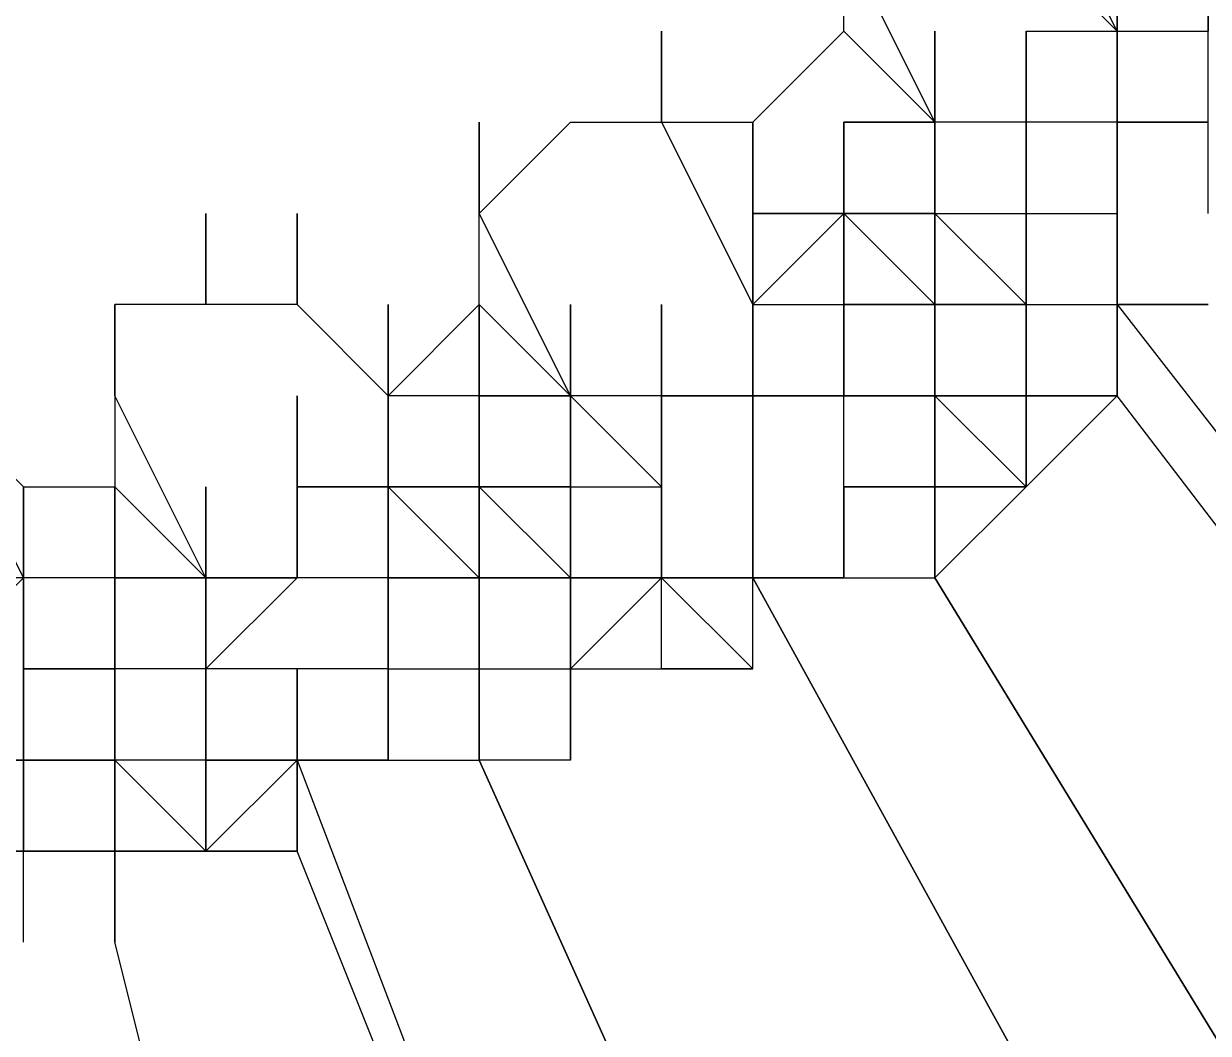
# Model space of a CAD drawing. Header units: inches. Extents: x 3324238 to 135265466, y -1036581 to 20094598.
# Drawn here: x 3353730.489 to 3353731.537, y -519028.892 to -519027.999 of the extents above; entities that cross this region are included whole.
import ezdxf

# ---------------------------------------------------------------- set-up
doc = ezdxf.new("R2010")
doc.units = ezdxf.units.IN
doc.header["$MEASUREMENT"] = 0
doc.layers.add('PDF_Geometry', color=7, linetype='Continuous')

msp = doc.modelspace()

# ---------------------------------------------------------------- linework, layer by layer
at = {"layer": 'PDF_Geometry', "lineweight": 25}
for points in [[(3353731.4563, -519027.9249), (3353731.5369, -519027.9249), (3353731.4563, -519027.9249), (3353731.4563, -519028.0055), (3353731.4563, -519027.9249), (3353731.4563, -519028.0055), (3353731.4563, -519027.9249), (3353731.4563, -519028.0055), (3353731.4563, -519028.086), (3353731.4563, -519028.1666), (3353731.4563, -519028.086), (3353731.5369, -519028.086), (3353731.5369, -519028.0055), (3353731.5369, -519027.9249), (3353731.5369, -519028.0055), (3353731.5369, -519027.9249), (3353731.5369, -519027.8443), (3353731.5369, -519027.7638)], [(3353731.0534, -519028.086), (3353731.134, -519028.086), (3353731.2146, -519028.0055), (3353731.2146, -519027.9249), (3353731.2951, -519027.9249), (3353731.2951, -519027.8443), (3353731.3757, -519027.8443)], [(3353731.4563, -519028.0055), (3353731.3757, -519027.8443)], [(3353731.4563, -519027.8443), (3353731.4563, -519027.9249), (3353731.4563, -519028.0055), (3353731.5369, -519028.0055)], [(3353731.3757, -519027.9249), (3353731.4563, -519028.0055), (3353731.4563, -519028.086), (3353731.3757, -519028.086), (3353731.3757, -519028.1666), (3353731.3757, -519028.2472), (3353731.3757, -519028.1666), (3353731.3757, -519028.2472), (3353731.3757, -519028.3278), (3353731.3757, -519028.2472), (3353731.3757, -519028.3278), (3353731.2951, -519028.3278), (3353731.2146, -519028.3278), (3353731.134, -519028.3278), (3353731.0534, -519028.3278), (3353731.134, -519028.3278), (3353731.134, -519028.2472), (3353731.134, -519028.3278), (3353731.134, -519028.2472), (3353731.134, -519028.3278), (3353731.134, -519028.4083), (3353731.134, -519028.4889), (3353731.134, -519028.4083), (3353731.134, -519028.4889), (3353731.0534, -519028.4889), (3353731.0534, -519028.4083), (3353731.0534, -519028.4889), (3353730.9729, -519028.4889), (3353730.9729, -519028.4083), (3353730.9729, -519028.4889), (3353730.9729, -519028.5695), (3353731.0534, -519028.5695)], [(3353731.2146, -519027.9249), (3353731.2951, -519028.086), (3353731.2951, -519028.1666), (3353731.2146, -519028.1666), (3353731.2146, -519028.2472), (3353731.2146, -519028.3278), (3353731.2146, -519028.2472), (3353731.2146, -519028.1666)], [(3353731.2146, -519028.0055), (3353731.2146, -519027.9249)], [(3353731.4563, -519028.0055), (3353731.4563, -519027.9249)], [(3353731.5369, -519028.0055), (3353731.5369, -519027.9249)], [(3353731.5369, -519028.0055), (3353731.5369, -519027.9249)], [(3353731.6174, -519030.2615), (3353730.8923, -519028.6501), (3353730.8923, -519028.5695), (3353730.8923, -519028.4889), (3353730.8923, -519028.4083), (3353730.9729, -519028.4083), (3353730.9729, -519028.4889), (3353730.9729, -519028.5695), (3353730.9729, -519028.4889), (3353730.9729, -519028.5695), (3353731.0534, -519028.5695), (3353731.134, -519028.5695), (3353731.134, -519028.4889), (3353731.134, -519028.4083), (3353731.134, -519028.3278), (3353731.134, -519028.2472), (3353731.2146, -519028.2472), (3353731.2146, -519028.3278), (3353731.2146, -519028.2472), (3353731.2146, -519028.3278), (3353731.2146, -519028.2472), (3353731.2146, -519028.3278), (3353731.2146, -519028.2472), (3353731.2146, -519028.1666), (3353731.2146, -519028.2472), (3353731.2146, -519028.1666), (3353731.134, -519028.1666), (3353731.134, -519028.2472), (3353731.2146, -519028.2472), (3353731.2146, -519028.3278), (3353731.2146, -519028.2472), (3353731.2146, -519028.3278), (3353731.2146, -519028.2472), (3353731.2146, -519028.1666), (3353731.2146, -519028.2472), (3353731.2146, -519028.1666), (3353731.2146, -519028.2472), (3353731.2146, -519028.1666), (3353731.2146, -519028.2472), (3353731.2146, -519028.3278), (3353731.2146, -519028.2472), (3353731.2146, -519028.1666), (3353731.134, -519028.1666), (3353731.2146, -519028.1666), (3353731.2146, -519028.2472), (3353731.2146, -519028.1666), (3353731.2146, -519028.2472), (3353731.2146, -519028.1666), (3353731.2146, -519028.2472), (3353731.2146, -519028.1666), (3353731.2146, -519028.086), (3353731.2146, -519028.1666), (3353731.2146, -519028.086), (3353731.2146, -519028.1666), (3353731.2146, -519028.2472), (3353731.2146, -519028.1666), (3353731.2146, -519028.086), (3353731.2146, -519028.1666), (3353731.2146, -519028.2472), (3353731.2146, -519028.1666), (3353731.2146, -519028.2472), (3353731.2146, -519028.1666), (3353731.2146, -519028.086), (3353731.2146, -519028.1666), (3353731.2146, -519028.086), (3353731.2146, -519028.1666), (3353731.2146, -519028.086), (3353731.2146, -519028.1666), (3353731.2146, -519028.086), (3353731.2146, -519028.1666), (3353731.2951, -519028.1666), (3353731.2146, -519028.1666), (3353731.2951, -519028.1666), (3353731.2951, -519028.2472), (3353731.2951, -519028.1666), (3353731.2951, -519028.2472), (3353731.2951, -519028.3278), (3353731.2951, -519028.2472), (3353731.2951, -519028.3278), (3353731.2951, -519028.2472), (3353731.2951, -519028.3278), (3353731.2951, -519028.4083), (3353731.2951, -519028.3278), (3353731.2951, -519028.4083), (3353731.2951, -519028.3278), (3353731.3757, -519028.3278), (3353731.3757, -519028.2472), (3353731.3757, -519028.3278), (3353731.3757, -519028.2472), (3353731.3757, -519028.3278), (3353731.3757, -519028.4083), (3353731.2951, -519028.4083), (3353731.2951, -519028.3278), (3353731.2951, -519028.2472), (3353731.2951, -519028.1666), (3353731.2951, -519028.086), (3353731.2146, -519028.0055)], [(3353731.2951, -519028.2472), (3353731.2951, -519028.3278), (3353731.3757, -519028.3278), (3353731.3757, -519028.2472), (3353731.2951, -519028.1666), (3353731.2951, -519028.2472), (3353731.2951, -519028.3278), (3353731.2951, -519028.4083), (3353731.2951, -519028.3278), (3353731.2951, -519028.4083), (3353731.2951, -519028.3278), (3353731.3757, -519028.3278), (3353731.3757, -519028.2472), (3353731.3757, -519028.1666), (3353731.3757, -519028.2472), (3353731.2951, -519028.2472), (3353731.2146, -519028.1666), (3353731.2146, -519028.086), (3353731.2951, -519028.086), (3353731.2951, -519028.0055), (3353731.2951, -519028.086), (3353731.2951, -519028.1666), (3353731.2951, -519028.2472), (3353731.2951, -519028.3278), (3353731.2951, -519028.2472), (3353731.2951, -519028.3278), (3353731.2951, -519028.4083), (3353731.2951, -519028.3278), (3353731.2951, -519028.4083), (3353731.2951, -519028.3278), (3353731.2951, -519028.4083), (3353731.2951, -519028.3278), (3353731.2951, -519028.4083), (3353731.2951, -519028.3278), (3353731.2951, -519028.4083), (3353731.2146, -519028.4083), (3353731.2146, -519028.4889), (3353731.2146, -519028.4083), (3353731.2951, -519028.4083), (3353731.2146, -519028.4083), (3353731.2951, -519028.4083), (3353731.2951, -519028.4889), (3353731.3757, -519028.4083), (3353731.3757, -519028.3278), (3353731.3757, -519028.2472), (3353731.3757, -519028.1666), (3353731.3757, -519028.2472), (3353731.4563, -519028.2472), (3353731.4563, -519028.3278), (3353731.4563, -519028.2472), (3353731.5369, -519028.2472)], [(3353731.2951, -519028.0055), (3353731.2951, -519028.086), (3353731.2951, -519028.0055), (3353731.2951, -519028.086), (3353731.2951, -519028.1666), (3353731.2951, -519028.086), (3353731.2951, -519028.1666), (3353731.2951, -519028.086), (3353731.2146, -519028.086), (3353731.2146, -519028.1666), (3353731.2146, -519028.2472), (3353731.2951, -519028.2472), (3353731.2951, -519028.3278), (3353731.2951, -519028.4083), (3353731.2951, -519028.3278), (3353731.2951, -519028.2472), (3353731.2951, -519028.3278), (3353731.3757, -519028.3278), (3353731.4563, -519028.3278), (3353731.3757, -519028.4083), (3353731.3757, -519028.3278), (3353731.3757, -519028.2472), (3353731.4563, -519028.2472), (3353731.4563, -519028.3278), (3353731.4563, -519028.2472), (3353731.4563, -519028.1666), (3353731.4563, -519028.0861)], [(3353731.2146, -519028.086), (3353731.2951, -519028.086), (3353731.2951, -519028.0055), (3353731.2951, -519028.086), (3353731.2951, -519028.1666), (3353731.2951, -519028.086), (3353731.2951, -519028.0055), (3353731.2951, -519028.086)], [(3353731.2951, -519028.086), (3353731.2951, -519028.0055)], [(3353731.3757, -519028.0055), (3353731.3757, -519028.086), (3353731.3757, -519028.0055), (3353731.3757, -519028.086), (3353731.2951, -519028.086), (3353731.2951, -519028.0055)], [(3353731.2951, -519028.2472), (3353731.3757, -519028.2472), (3353731.2951, -519028.2472), (3353731.3757, -519028.2472), (3353731.3757, -519028.1666), (3353731.3757, -519028.2472), (3353731.3757, -519028.3278), (3353731.3757, -519028.2472), (3353731.3757, -519028.1666), (3353731.3757, -519028.086), (3353731.3757, -519028.1666), (3353731.3757, -519028.086), (3353731.3757, -519028.0055), (3353731.3757, -519028.086), (3353731.3757, -519028.0055), (3353731.3757, -519028.086), (3353731.3757, -519028.1666), (3353731.3757, -519028.086), (3353731.3757, -519028.1666)], [(3353731.2951, -519028.086), (3353731.2951, -519028.0055)], [(3353731.3757, -519028.086), (3353731.3757, -519028.0055)], [(3353731.3757, -519028.086), (3353731.3757, -519028.0055)], [(3353731.3757, -519028.2472), (3353731.3757, -519028.1666), (3353731.3757, -519028.086), (3353731.3757, -519028.0055)], [(3353731.3757, -519028.086), (3353731.3757, -519028.0055), (3353731.4563, -519028.0055), (3353731.4563, -519028.086), (3353731.4563, -519028.0055), (3353731.4563, -519028.086), (3353731.4563, -519028.0055), (3353731.4563, -519028.086), (3353731.4563, -519028.0055)], [(3353731.5369, -519028.0861), (3353731.5369, -519028.0055)], [(3353731.5369, -519028.0861), (3353731.5369, -519028.0055)], [(3353731.5369, -519028.086), (3353731.5369, -519028.0055)], [(3353731.5369, -519028.1666), (3353731.5369, -519028.0861), (3353731.5369, -519028.0055)], [(3353731.5369, -519028.0861), (3353731.5369, -519028.0055)], [(3353731.5369, -519028.086), (3353731.5369, -519028.0055)], [(3353730.8923, -519028.4083), (3353730.8117, -519028.4083), (3353730.8923, -519028.4083), (3353730.8117, -519028.4083), (3353730.8117, -519028.3278), (3353730.8117, -519028.4083), (3353730.8117, -519028.4889), (3353730.8117, -519028.5695), (3353730.8923, -519028.5695), (3353730.8923, -519028.6501), (3353730.8923, -519028.5695), (3353730.8923, -519028.6501), (3353730.8923, -519028.5695), (3353730.8923, -519028.4889), (3353730.8923, -519028.4083), (3353730.8923, -519028.3278), (3353730.8923, -519028.4083), (3353730.8923, -519028.3278), (3353730.8923, -519028.2472), (3353730.8923, -519028.1666), (3353730.8923, -519028.086), (3353730.8923, -519028.1666), (3353730.9729, -519028.086), (3353731.0534, -519028.086), (3353731.134, -519028.2472), (3353731.134, -519028.3278), (3353731.0534, -519028.3278), (3353731.0534, -519028.4083), (3353731.0534, -519028.4889), (3353730.9729, -519028.4889), (3353730.9729, -519028.5695), (3353730.9729, -519028.4889), (3353730.9729, -519028.5695), (3353730.9729, -519028.4889), (3353731.0534, -519028.4889), (3353731.0534, -519028.4083), (3353731.0534, -519028.3278), (3353731.0534, -519028.4083), (3353731.0534, -519028.3278), (3353731.0534, -519028.4083), (3353731.0534, -519028.3278), (3353731.0534, -519028.2472), (3353731.0534, -519028.3278), (3353731.0534, -519028.4083), (3353731.0534, -519028.4889), (3353731.0534, -519028.4083), (3353731.0534, -519028.4889), (3353731.0534, -519028.4083), (3353731.0534, -519028.4889), (3353731.0534, -519028.4083), (3353731.0534, -519028.4889), (3353730.9729, -519028.4889), (3353730.9729, -519028.4083), (3353730.9729, -519028.4889), (3353730.9729, -519028.4083), (3353730.9729, -519028.4889), (3353730.9729, -519028.5695), (3353730.9729, -519028.4889), (3353730.9729, -519028.5695), (3353730.9729, -519028.4889), (3353730.9729, -519028.4083), (3353730.9729, -519028.4889), (3353731.0534, -519028.4889), (3353731.0534, -519028.4083), (3353731.0534, -519028.4889), (3353731.0534, -519028.4083), (3353731.0534, -519028.4889), (3353731.0534, -519028.4083), (3353731.0534, -519028.4889), (3353731.0534, -519028.4083), (3353731.0534, -519028.4889)], [(3353730.8923, -519028.1666), (3353730.8923, -519028.0861)], [(3353731.0535, -519028.4889), (3353730.9729, -519028.4889), (3353730.9729, -519028.5695), (3353730.9729, -519028.4889), (3353730.9729, -519028.4083), (3353730.9729, -519028.4889), (3353731.0534, -519028.4889), (3353731.0534, -519028.4083), (3353731.0534, -519028.4889), (3353730.9729, -519028.5695), (3353731.0534, -519028.5695), (3353731.0534, -519028.4889), (3353731.0534, -519028.4083), (3353731.0534, -519028.4889), (3353731.0534, -519028.4083), (3353731.0534, -519028.4889), (3353731.134, -519028.5695), (3353731.0534, -519028.5695), (3353731.0534, -519028.4889), (3353731.134, -519028.4889), (3353731.2146, -519028.4889), (3353731.2951, -519028.4889), (3353731.2951, -519028.4083), (3353731.3757, -519028.4083), (3353731.3757, -519028.3278), (3353731.3757, -519028.4083), (3353731.3757, -519028.3278), (3353731.3757, -519028.2472), (3353731.3757, -519028.1666), (3353731.3757, -519028.2472), (3353731.3757, -519028.1666), (3353731.4563, -519028.1666), (3353731.4563, -519028.086), (3353731.5369, -519028.086)], [(3353731.134, -519028.1666), (3353731.134, -519028.086)], [(3353731.2146, -519028.086), (3353731.2146, -519028.1666), (3353731.2146, -519028.2472), (3353731.2146, -519028.1666), (3353731.2146, -519028.2472)], [(3353731.2146, -519028.1666), (3353731.2146, -519028.086)], [(3353731.2952, -519028.1666), (3353731.2952, -519028.0861)], [(3353731.3757, -519028.2472), (3353731.3757, -519028.3278), (3353731.4563, -519028.3278), (3353731.4563, -519028.2472), (3353731.4563, -519028.1666), (3353731.4563, -519028.086), (3353731.5369, -519028.086)], [(3353731.3757, -519028.1666), (3353731.3757, -519028.086)], [(3353731.3757, -519028.1666), (3353731.3757, -519028.086)], [(3353731.3757, -519028.1666), (3353731.3757, -519028.086)], [(3353731.3757, -519028.1666), (3353731.3757, -519028.086)], [(3353731.3757, -519028.1666), (3353731.3757, -519028.086)], [(3353731.3757, -519028.1666), (3353731.3757, -519028.086)], [(3353731.5369, -519028.086), (3353731.4563, -519028.086), (3353731.4563, -519028.1666), (3353731.4563, -519028.086), (3353731.5369, -519028.086)], [(3353731.4563, -519028.1666), (3353731.4563, -519028.086)], [(3353730.7311, -519028.2472), (3353730.7311, -519028.1666)], [(3353730.9729, -519028.2472), (3353730.9729, -519028.3278), (3353731.0534, -519028.4083), (3353730.9729, -519028.3278), (3353730.8923, -519028.1666)], [(3353731.134, -519028.2472), (3353731.134, -519028.1666)], [(3353731.134, -519028.2472), (3353731.134, -519028.1666)], [(3353731.134, -519028.3278), (3353731.134, -519028.2472), (3353731.134, -519028.1666)], [(3353731.134, -519028.2472), (3353731.134, -519028.1666)], [(3353731.134, -519028.2472), (3353731.134, -519028.1666)], [(3353731.2952, -519028.1666), (3353731.2146, -519028.1666)], [(3353731.2146, -519028.2472), (3353731.2146, -519028.1666)], [(3353731.2146, -519028.2472), (3353731.2146, -519028.1666)], [(3353731.2146, -519028.2472), (3353731.2146, -519028.1666)], [(3353731.2146, -519028.2472), (3353731.2146, -519028.1666)], [(3353731.2146, -519028.3278), (3353731.2146, -519028.2472), (3353731.2146, -519028.1666)], [(3353731.2146, -519028.2472), (3353731.2146, -519028.1666), (3353731.2146, -519028.2472)], [(3353731.2146, -519028.2472), (3353731.2146, -519028.1666)], [(3353731.2146, -519028.2472), (3353731.2146, -519028.1666)], [(3353731.2951, -519028.1666), (3353731.3757, -519028.1666)], [(3353731.3757, -519028.2472), (3353731.3757, -519028.1666)], [(3353731.3757, -519028.2472), (3353731.3757, -519028.1666)], [(3353731.5369, -519028.2472), (3353731.4563, -519028.2472), (3353731.4563, -519028.1666), (3353731.4563, -519028.2472), (3353731.4563, -519028.1666), (3353731.4563, -519028.2472), (3353731.4563, -519028.1666), (3353731.4563, -519028.2472), (3353731.4563, -519028.1666), (3353731.4563, -519028.2472), (3353732.5843, -519029.6975)], [(3353731.4563, -519028.2472), (3353731.4563, -519028.1666)], [(3353730.4089, -519028.2472), (3353730.4089, -519028.3278), (3353730.4894, -519028.4083), (3353730.4894, -519028.4889), (3353730.4089, -519028.4889), (3353730.4089, -519028.5695), (3353730.3283, -519028.5695), (3353730.3283, -519028.6501), (3353730.3283, -519028.5695), (3353730.3283, -519028.6501), (3353730.3283, -519028.7306), (3353730.3283, -519028.8112), (3353730.8117, -519030.5032)], [(3353730.7311, -519028.2472), (3353730.6506, -519028.2472), (3353730.57, -519028.2472)], [(3353730.57, -519028.3278), (3353730.57, -519028.2472)], [(3353731.3757, -519030.3421), (3353730.7311, -519028.7306), (3353730.7311, -519028.6501), (3353730.8117, -519028.6501), (3353730.8923, -519028.6501), (3353730.8923, -519028.5695), (3353730.9729, -519028.5695), (3353730.9729, -519028.4889), (3353730.9729, -519028.4083), (3353730.9729, -519028.4889), (3353730.8923, -519028.4889), (3353730.8923, -519028.4083), (3353730.8923, -519028.4889), (3353730.9729, -519028.4889), (3353730.9729, -519028.4083), (3353730.9729, -519028.4889), (3353730.9729, -519028.5695), (3353731.0534, -519028.4889), (3353731.0534, -519028.4083), (3353731.0534, -519028.4889), (3353731.0534, -519028.4083), (3353731.0534, -519028.4889), (3353731.0534, -519028.4083), (3353731.0534, -519028.4889), (3353731.0534, -519028.4083), (3353731.0534, -519028.4889), (3353731.0534, -519028.4083), (3353731.0534, -519028.4889), (3353730.9729, -519028.4889), (3353730.9729, -519028.4083), (3353730.9729, -519028.3278), (3353730.9729, -519028.4083), (3353730.9729, -519028.3278), (3353730.9729, -519028.2472), (3353730.9729, -519028.3278), (3353730.9729, -519028.4083), (3353730.9729, -519028.3278), (3353730.9729, -519028.4083), (3353730.8923, -519028.4083), (3353730.8923, -519028.3278), (3353730.8923, -519028.4083), (3353730.8923, -519028.4889), (3353730.9729, -519028.4889), (3353730.9729, -519028.5695), (3353730.9729, -519028.4889), (3353730.9729, -519028.4083), (3353730.9729, -519028.3278), (3353730.9729, -519028.2472), (3353730.9729, -519028.3278), (3353730.9729, -519028.4083), (3353730.8923, -519028.4083), (3353730.8923, -519028.3278), (3353730.8923, -519028.4083), (3353730.9729, -519028.4083), (3353730.9729, -519028.4889), (3353730.9729, -519028.4083), (3353730.9729, -519028.4889), (3353730.9729, -519028.5695), (3353730.9729, -519028.4889), (3353730.9729, -519028.4083), (3353730.9729, -519028.3278), (3353730.9729, -519028.4083), (3353730.9729, -519028.3278), (3353730.9729, -519028.4083), (3353730.8923, -519028.4083), (3353730.8923, -519028.3278), (3353730.8117, -519028.3278), (3353730.8923, -519028.2472), (3353730.8923, -519028.3278), (3353730.8923, -519028.4083), (3353730.8923, -519028.4889), (3353730.8923, -519028.4083), (3353730.8923, -519028.4889), (3353730.8923, -519028.5695), (3353730.9729, -519028.5695), (3353730.9729, -519028.4889), (3353730.9729, -519028.4083), (3353730.9729, -519028.4889), (3353730.9729, -519028.5695), (3353730.9729, -519028.6501), (3353730.9729, -519028.5695), (3353730.9729, -519028.4889), (3353730.9729, -519028.5695), (3353730.9729, -519028.4889), (3353730.9729, -519028.5695), (3353730.9729, -519028.4889), (3353730.9729, -519028.5695), (3353731.0534, -519028.5695), (3353731.0534, -519028.4889), (3353731.0534, -519028.4083), (3353731.0534, -519028.4889), (3353731.0534, -519028.4083), (3353731.0534, -519028.4889), (3353731.134, -519028.4889), (3353731.2146, -519028.4889), (3353731.2146, -519028.4083), (3353731.2146, -519028.3278), (3353731.2146, -519028.2472)], [(3353730.7312, -519028.2472), (3353730.8117, -519028.3278), (3353730.8117, -519028.2472), (3353730.8117, -519028.3278), (3353730.8117, -519028.4083), (3353730.8117, -519028.3278), (3353730.8117, -519028.4083), (3353730.8117, -519028.3278), (3353730.8117, -519028.4083), (3353730.8117, -519028.3278), (3353730.8117, -519028.4083), (3353730.8117, -519028.3278), (3353730.8117, -519028.4083), (3353730.8117, -519028.4889), (3353730.8117, -519028.4083), (3353730.8117, -519028.4889), (3353730.8117, -519028.4083), (3353730.8117, -519028.4889), (3353730.8117, -519028.4083), (3353730.8117, -519028.4889), (3353730.8117, -519028.4083), (3353730.8923, -519028.4889), (3353730.8117, -519028.4889), (3353730.8117, -519028.5695), (3353730.8117, -519028.6501), (3353730.8117, -519028.5695), (3353730.8117, -519028.4889), (3353730.8117, -519028.5695), (3353730.8117, -519028.4889), (3353730.8117, -519028.4083), (3353730.8923, -519028.4083), (3353730.8923, -519028.3278), (3353730.8923, -519028.4083), (3353730.8923, -519028.3278), (3353730.8923, -519028.4083), (3353730.8923, -519028.3278), (3353730.8923, -519028.4083), (3353730.8923, -519028.3278), (3353730.8923, -519028.2472), (3353730.8923, -519028.3278), (3353730.8923, -519028.4083), (3353730.9729, -519028.4889), (3353730.9729, -519028.4083), (3353730.9729, -519028.4889), (3353730.9729, -519028.5695), (3353730.9729, -519028.4889), (3353730.9729, -519028.4083), (3353730.9729, -519028.4889), (3353730.9729, -519028.4083), (3353730.9729, -519028.3278), (3353730.8923, -519028.2472), (3353730.8923, -519028.3278), (3353730.8923, -519028.4083), (3353730.8923, -519028.3278), (3353730.8923, -519028.4083), (3353730.8923, -519028.3278), (3353730.8923, -519028.4083), (3353730.8923, -519028.3278), (3353730.8923, -519028.4083), (3353730.8923, -519028.3278), (3353730.8923, -519028.4083), (3353730.8923, -519028.3278), (3353730.8117, -519028.3278), (3353730.8117, -519028.4083), (3353730.8923, -519028.4083), (3353730.8923, -519028.4889), (3353730.8923, -519028.4083), (3353730.8923, -519028.4889), (3353730.8923, -519028.4083), (3353730.8923, -519028.4889), (3353730.8923, -519028.5695), (3353730.8923, -519028.6501)], [(3353730.7312, -519028.2472), (3353730.8117, -519028.3278)], [(3353730.8117, -519028.4889), (3353730.8117, -519028.4083), (3353730.8117, -519028.3278), (3353730.8117, -519028.2472)], [(3353730.8923, -519028.4889), (3353730.8923, -519028.5695), (3353730.8923, -519028.4889), (3353730.9729, -519028.4889), (3353730.9729, -519028.5695), (3353730.9729, -519028.6501), (3353730.8923, -519028.6501), (3353730.8923, -519028.5695), (3353730.8923, -519028.4889), (3353730.8923, -519028.4083), (3353730.8923, -519028.4889), (3353730.8923, -519028.4083), (3353730.8923, -519028.3278), (3353730.8923, -519028.4083), (3353730.9729, -519028.4083), (3353730.9729, -519028.4889), (3353731.0534, -519028.4889), (3353731.134, -519028.4889), (3353731.0534, -519028.4889), (3353730.9729, -519028.4889), (3353730.9729, -519028.5695), (3353730.9729, -519028.4889), (3353730.9729, -519028.4083), (3353730.9729, -519028.4889), (3353730.9729, -519028.4083), (3353730.9729, -519028.4889), (3353730.9729, -519028.4083), (3353730.9729, -519028.4889), (3353730.9729, -519028.5695), (3353730.9729, -519028.4889), (3353730.9729, -519028.4083), (3353730.9729, -519028.4889), (3353730.9729, -519028.4083), (3353730.9729, -519028.4889), (3353730.9729, -519028.4083), (3353730.9729, -519028.3278), (3353730.8923, -519028.3278), (3353730.9729, -519028.3278), (3353730.9729, -519028.4083), (3353730.9729, -519028.3278), (3353730.9729, -519028.4083), (3353731.0534, -519028.4083), (3353731.0534, -519028.3278), (3353730.9729, -519028.3278), (3353730.9729, -519028.2472)], [(3353731.0534, -519028.3278), (3353731.0534, -519028.2472)], [(3353731.0534, -519028.3278), (3353731.0534, -519028.2472)], [(3353731.0534, -519028.3278), (3353731.0534, -519028.2472)], [(3353731.0534, -519028.3278), (3353731.0534, -519028.2472)], [(3353731.0534, -519028.3278), (3353731.0534, -519028.2472)], [(3353731.0534, -519028.3278), (3353731.0534, -519028.2472)], [(3353731.134, -519028.3278), (3353731.134, -519028.2472)], [(3353731.134, -519028.4083), (3353731.134, -519028.3278), (3353731.134, -519028.2472)], [(3353731.134, -519028.3278), (3353731.134, -519028.2472)], [(3353731.2951, -519028.2472), (3353731.2146, -519028.2472), (3353731.2951, -519028.2472)], [(3353731.2146, -519028.3278), (3353731.2146, -519028.2472)], [(3353731.2146, -519028.3278), (3353731.2146, -519028.2472)], [(3353731.2146, -519028.2472), (3353731.2146, -519028.3278), (3353731.2146, -519028.2472)], [(3353731.2951, -519028.3278), (3353731.2951, -519028.2472)], [(3353731.3757, -519028.3278), (3353731.3757, -519028.2472)], [(3353731.3757, -519028.3278), (3353731.3757, -519028.2472)], [(3353731.3757, -519028.3278), (3353731.3757, -519028.2472)], [(3353731.3757, -519028.3278), (3353731.3757, -519028.2472)], [(3353731.3757, -519028.3278), (3353731.3757, -519028.2472)], [(3353731.3757, -519028.3278), (3353731.3757, -519028.2472)], [(3353731.3757, -519028.3278), (3353731.3757, -519028.2472)], [(3353731.3757, -519028.3278), (3353731.3757, -519028.2472)], [(3353731.3757, -519028.3278), (3353731.3757, -519028.2472)], [(3353731.3757, -519028.3278), (3353731.3757, -519028.2472)], [(3353731.3757, -519028.3278), (3353731.3757, -519028.2472)], [(3353731.3757, -519028.3278), (3353731.3757, -519028.2472)], [(3353731.5369, -519028.2472), (3353731.4563, -519028.2472)], [(3353730.4894, -519028.4083), (3353730.4894, -519028.4889), (3353730.4089, -519028.3278), (3353730.3283, -519028.3278), (3353730.3283, -519028.4083), (3353730.2477, -519028.4083), (3353730.2477, -519028.3278)], [(3353730.7311, -519028.3278), (3353730.7311, -519028.4083), (3353730.7311, -519028.4889), (3353730.6506, -519028.5695), (3353730.6506, -519028.4889), (3353730.57, -519028.4889), (3353730.57, -519028.5695), (3353730.57, -519028.4889), (3353730.57, -519028.4083), (3353730.57, -519028.4889), (3353730.57, -519028.5695), (3353730.57, -519028.4889), (3353730.57, -519028.5695), (3353730.57, -519028.4889), (3353730.57, -519028.4083), (3353730.57, -519028.4889), (3353730.57, -519028.5695), (3353730.57, -519028.4889), (3353730.57, -519028.5695), (3353730.57, -519028.4889), (3353730.57, -519028.5695), (3353730.57, -519028.4889), (3353730.57, -519028.5695), (3353730.57, -519028.4889), (3353730.57, -519028.5695), (3353730.57, -519028.4889), (3353730.57, -519028.4083), (3353730.57, -519028.4889), (3353730.57, -519028.4083)], [(3353730.8117, -519028.4889), (3353730.8117, -519028.4083), (3353730.7311, -519028.4083), (3353730.7311, -519028.4889), (3353730.7311, -519028.4083), (3353730.7311, -519028.4889), (3353730.7311, -519028.4083), (3353730.7311, -519028.4889), (3353730.7311, -519028.4083), (3353730.7311, -519028.4889), (3353730.7311, -519028.4083), (3353730.8117, -519028.4083), (3353730.8117, -519028.4889), (3353730.7311, -519028.4889), (3353730.6506, -519028.4889), (3353730.6506, -519028.4083), (3353730.6506, -519028.4889), (3353730.57, -519028.3278), (3353730.57, -519028.4083), (3353730.6506, -519028.4889), (3353730.6506, -519028.4083), (3353730.6506, -519028.4889), (3353730.7311, -519028.4889), (3353730.6506, -519028.4889), (3353730.6506, -519028.5695), (3353730.6506, -519028.4889), (3353730.6506, -519028.5695), (3353730.6506, -519028.6501), (3353730.6506, -519028.5695), (3353730.6506, -519028.6501), (3353730.6506, -519028.5695), (3353730.6506, -519028.6501)], [(3353730.7311, -519028.4083), (3353730.7311, -519028.3278)], [(3353730.8117, -519028.4083), (3353730.8117, -519028.3278), (3353730.8117, -519028.4083)], [(3353730.8117, -519028.4083), (3353730.8117, -519028.3278)], [(3353730.8923, -519028.4083), (3353730.8923, -519028.3278)], [(3353730.8923, -519028.4083), (3353730.8923, -519028.3278)], [(3353730.9729, -519028.4083), (3353730.9729, -519028.4889), (3353730.9729, -519028.4083), (3353730.9729, -519028.3278)], [(3353731.0534, -519028.4083), (3353731.0534, -519028.3278)], [(3353731.0534, -519028.4083), (3353731.0534, -519028.3278)], [(3353731.0534, -519028.3278), (3353731.134, -519028.3278), (3353731.0534, -519028.3278)], [(3353731.0534, -519028.4083), (3353731.0534, -519028.3278)], [(3353731.0534, -519028.4083), (3353731.0534, -519028.3278)], [(3353731.0535, -519028.3278), (3353731.0535, -519028.4083)], [(3353731.134, -519028.3278), (3353731.2146, -519028.3278), (3353731.2951, -519028.3278), (3353731.2951, -519028.4083), (3353731.3757, -519028.4083)], [(3353731.134, -519028.4889), (3353731.134, -519028.4083), (3353731.134, -519028.3278)], [(3353731.134, -519028.4083), (3353731.134, -519028.3278)], [(3353731.2951, -519028.4083), (3353731.2951, -519028.3278), (3353731.2951, -519028.4083)], [(3353731.3757, -519028.3278), (3353731.2951, -519028.3278)], [(3353731.2951, -519028.4083), (3353731.2951, -519028.3278)], [(3353731.2951, -519028.4083), (3353731.2951, -519028.3278)], [(3353731.2951, -519028.4083), (3353731.2951, -519028.3278)], [(3353731.3757, -519028.3278), (3353731.2951, -519028.3278), (3353731.3757, -519028.3278)], [(3353731.2951, -519028.3278), (3353731.3757, -519028.4083), (3353731.3757, -519028.3278)], [(3353731.2952, -519028.4083), (3353731.2952, -519028.3278)], [(3353731.4563, -519028.3278), (3353731.3757, -519028.3278), (3353731.4563, -519028.3278)], [(3353731.3757, -519028.4083), (3353731.3757, -519028.3278)], [(3353731.3757, -519028.4083), (3353731.3757, -519028.3278)], [(3353731.3757, -519028.4083), (3353731.3757, -519028.3278)], [(3353731.3757, -519028.4083), (3353731.3757, -519028.3278)], [(3353731.3757, -519028.4083), (3353731.3757, -519028.3278)], [(3353732.5037, -519029.6169), (3353732.5037, -519029.6975), (3353731.4563, -519028.3278)], [(3353730.6506, -519028.65), (3353730.6506, -519028.5695), (3353730.57, -519028.5695), (3353730.57, -519028.4889), (3353730.4894, -519028.4889), (3353730.4894, -519028.4083), (3353730.4894, -519028.4889), (3353730.4089, -519028.5695), (3353730.3283, -519028.5695)], [(3353730.7311, -519028.5695), (3353730.7311, -519028.6501), (3353730.7311, -519028.5695), (3353730.7311, -519028.6501), (3353730.7311, -519028.5695), (3353730.7311, -519028.6501), (3353730.6506, -519028.6501), (3353730.6506, -519028.5695), (3353730.6506, -519028.4889), (3353730.6506, -519028.4083), (3353730.6506, -519028.4889), (3353730.6506, -519028.4083), (3353730.6506, -519028.4889), (3353730.57, -519028.4889), (3353730.57, -519028.5695), (3353730.57, -519028.4889), (3353730.57, -519028.5695), (3353730.4894, -519028.5695), (3353730.4894, -519028.4889), (3353730.4894, -519028.5695), (3353730.4894, -519028.4889), (3353730.4894, -519028.5695), (3353730.4894, -519028.4889), (3353730.4894, -519028.4083), (3353730.4894, -519028.4889), (3353730.4894, -519028.5695), (3353730.4894, -519028.6501)], [(3353730.9729, -519030.4226), (3353730.57, -519028.8112), (3353730.57, -519028.7306), (3353730.6506, -519028.7306), (3353730.57, -519028.6501), (3353730.57, -519028.7306), (3353730.57, -519028.6501), (3353730.57, -519028.7306), (3353730.6506, -519028.7306), (3353730.6506, -519028.6501), (3353730.6506, -519028.7306), (3353730.6506, -519028.6501), (3353730.6506, -519028.7306), (3353730.6506, -519028.6501), (3353730.6506, -519028.7306), (3353730.6506, -519028.6501), (3353730.6506, -519028.5695), (3353730.6506, -519028.4889), (3353730.6506, -519028.4083), (3353730.6506, -519028.4889), (3353730.6506, -519028.5695), (3353730.6506, -519028.4889), (3353730.6506, -519028.5695), (3353730.6506, -519028.6501), (3353730.7311, -519028.6501), (3353730.7311, -519028.5695), (3353730.7311, -519028.6501), (3353730.7311, -519028.5695), (3353730.6506, -519028.5695), (3353730.6506, -519028.6501), (3353730.6506, -519028.5695), (3353730.6506, -519028.6501), (3353730.6506, -519028.5695), (3353730.6506, -519028.6501), (3353730.6506, -519028.7306), (3353730.57, -519028.7306), (3353730.57, -519028.6501), (3353730.57, -519028.5695), (3353730.57, -519028.6501), (3353730.57, -519028.7306), (3353730.57, -519028.6501), (3353730.57, -519028.7306), (3353730.4894, -519028.7306), (3353730.57, -519028.7306), (3353730.57, -519028.6501), (3353730.57, -519028.7306), (3353730.57, -519028.6501), (3353730.57, -519028.7306), (3353730.6506, -519028.7306), (3353730.6506, -519028.6501), (3353730.6506, -519028.5695), (3353730.6506, -519028.6501), (3353730.6506, -519028.7306), (3353730.57, -519028.7306), (3353730.57, -519028.8112), (3353730.57, -519028.7306), (3353730.57, -519028.8112)], [(3353730.4894, -519028.6501), (3353730.4894, -519028.5695), (3353730.4894, -519028.4889), (3353730.4894, -519028.4083)], [(3353730.6506, -519028.4889), (3353730.6506, -519028.4083)], [(3353730.6506, -519028.4889), (3353730.6506, -519028.4083)], [(3353730.6506, -519028.4889), (3353730.6506, -519028.4083)], [(3353730.6506, -519028.4889), (3353730.6506, -519028.4083)], [(3353730.6506, -519028.4889), (3353730.6506, -519028.4083)], [(3353730.6506, -519028.4889), (3353730.6506, -519028.4083)], [(3353730.6506, -519028.4889), (3353730.6506, -519028.4083)], [(3353730.6506, -519028.4889), (3353730.6506, -519028.4083)], [(3353730.6506, -519028.4889), (3353730.7311, -519028.4889), (3353730.7311, -519028.4083)], [(3353730.7311, -519028.4889), (3353730.7311, -519028.4083), (3353730.7311, -519028.4889)], [(3353730.8923, -519028.4083), (3353730.8117, -519028.4083), (3353730.8923, -519028.4083)], [(3353730.8117, -519028.5695), (3353730.8117, -519028.4889), (3353730.8117, -519028.4083)], [(3353730.8923, -519028.4889), (3353730.8923, -519028.4083)], [(3353730.8923, -519028.4083), (3353730.8923, -519028.4889), (3353730.8923, -519028.5695), (3353730.8923, -519028.6501), (3353731.6174, -519030.2615), (3353731.6174, -519030.3421)], [(3353730.8923, -519028.4889), (3353730.8923, -519028.4083)], [(3353730.9729, -519028.5695), (3353730.9729, -519028.4889), (3353730.9729, -519028.4083)], [(3353731.0534, -519028.4083), (3353731.0534, -519028.4889), (3353730.9729, -519028.4889)], [(3353730.9729, -519028.4889), (3353730.9729, -519028.4083)], [(3353730.9729, -519028.5695), (3353730.9729, -519028.4889), (3353730.9729, -519028.4083)], [(3353731.0534, -519028.4083), (3353731.0534, -519028.4889), (3353731.0534, -519028.4083)], [(3353731.134, -519028.4889), (3353731.0534, -519028.4889), (3353731.0534, -519028.4083)], [(3353731.0534, -519028.4889), (3353731.0534, -519028.4083)], [(3353731.0534, -519028.4889), (3353731.0534, -519028.4083)], [(3353731.0534, -519028.4889), (3353731.0534, -519028.4083)], [(3353731.0535, -519028.4889), (3353731.0535, -519028.4083)], [(3353731.134, -519028.4889), (3353731.134, -519028.4083)], [(3353731.134, -519028.4889), (3353731.134, -519028.4083)], [(3353731.134, -519028.4889), (3353731.134, -519028.4083)], [(3353731.2146, -519028.4889), (3353731.134, -519028.4889), (3353731.134, -519028.4083)], [(3353731.134, -519028.4889), (3353731.134, -519028.4083)], [(3353731.134, -519028.4889), (3353731.134, -519028.4083)], [(3353731.2951, -519028.4889), (3353731.2951, -519028.4083), (3353731.2146, -519028.4083)], [(3353731.2146, -519028.4889), (3353731.2146, -519028.4083)], [(3353730.4894, -519028.8112), (3353730.4894, -519028.7306), (3353730.4089, -519028.7306), (3353730.4089, -519028.6501), (3353730.4089, -519028.7306), (3353730.4894, -519028.7306), (3353730.4894, -519028.6501), (3353730.57, -519028.6501), (3353730.57, -519028.5695), (3353730.4894, -519028.5695), (3353730.4894, -519028.4889), (3353730.4894, -519028.5695), (3353730.4894, -519028.4889), (3353730.4894, -519028.5695), (3353730.4894, -519028.4889), (3353730.4894, -519028.5695), (3353730.4894, -519028.4889), (3353730.4894, -519028.5695), (3353730.4894, -519028.4889), (3353730.4894, -519028.5695), (3353730.4894, -519028.4889), (3353730.4894, -519028.5695), (3353730.4894, -519028.6501), (3353730.4894, -519028.7306)], [(3353730.4894, -519028.6501), (3353730.4089, -519028.6501), (3353730.4089, -519028.5695), (3353730.4089, -519028.4889), (3353730.4089, -519028.5695), (3353730.4089, -519028.4889)], [(3353730.6506, -519028.7306), (3353730.7311, -519028.7306), (3353730.6506, -519028.7306), (3353730.6506, -519028.6501), (3353730.6506, -519028.5695), (3353730.57, -519028.5695), (3353730.4894, -519028.5695), (3353730.57, -519028.5695), (3353730.57, -519028.4889), (3353730.57, -519028.5695), (3353730.57, -519028.6501), (3353730.57, -519028.5695)], [(3353730.57, -519028.5695), (3353730.57, -519028.4889)], [(3353730.57, -519028.5695), (3353730.57, -519028.4889)], [(3353730.57, -519028.5695), (3353730.57, -519028.4889)], [(3353730.57, -519028.5695), (3353730.57, -519028.4889)], [(3353730.57, -519028.5695), (3353730.57, -519028.4889)], [(3353730.6506, -519028.4889), (3353730.57, -519028.4889)], [(3353730.57, -519028.5695), (3353730.57, -519028.4889)], [(3353730.57, -519028.5695), (3353730.57, -519028.4889)], [(3353730.57, -519028.5695), (3353730.57, -519028.4889)], [(3353730.6506, -519028.5695), (3353730.6506, -519028.4889)], [(3353730.6506, -519028.5695), (3353730.6506, -519028.4889)], [(3353730.6506, -519028.5695), (3353730.6506, -519028.4889)], [(3353730.6506, -519028.5695), (3353730.6506, -519028.4889)], [(3353730.7311, -519028.4889), (3353730.6506, -519028.4889)], [(3353730.6506, -519028.5695), (3353730.6506, -519028.4889), (3353730.6506, -519028.5695), (3353730.6506, -519028.6501), (3353730.6506, -519028.7306)], [(3353730.6506, -519028.5695), (3353730.6506, -519028.4889)], [(3353730.6506, -519028.5695), (3353730.6506, -519028.4889)], [(3353730.8117, -519028.4889), (3353730.8923, -519028.4889), (3353730.8117, -519028.4889)], [(3353730.8923, -519028.4889), (3353730.8117, -519028.4889)], [(3353730.8923, -519028.4889), (3353730.8117, -519028.4889)], [(3353730.8923, -519028.5695), (3353730.8923, -519028.4889)], [(3353730.8923, -519028.5695), (3353730.8923, -519028.4889)], [(3353730.8923, -519028.5695), (3353730.8923, -519028.4889)], [(3353732.0203, -519030.1003), (3353731.134, -519028.4889)], [(3353731.134, -519028.4889), (3353732.0203, -519030.1003)], [(3353730.4894, -519028.6501), (3353730.4894, -519028.7306), (3353730.4894, -519028.6501), (3353730.4894, -519028.5695)], [(3353730.57, -519028.5695), (3353730.4894, -519028.5695)], [(3353730.4894, -519028.6501), (3353730.4894, -519028.5695), (3353730.4894, -519028.6501)], [(3353730.4894, -519028.6501), (3353730.4894, -519028.5695), (3353730.4894, -519028.6501)], [(3353730.4894, -519028.6501), (3353730.4894, -519028.5695)], [(3353730.57, -519028.5695), (3353730.57, -519028.6501), (3353730.57, -519028.5695)], [(3353730.6506, -519028.5695), (3353730.57, -519028.5695)], [(3353730.6506, -519028.6501), (3353730.6506, -519028.5695)], [(3353730.6506, -519028.6501), (3353730.6506, -519028.5695)], [(3353730.6506, -519028.6501), (3353730.6506, -519028.5695)], [(3353730.6506, -519028.6501), (3353730.6506, -519028.5695)], [(3353730.6506, -519028.6501), (3353730.6506, -519028.5695)], [(3353730.6506, -519028.5695), (3353730.6506, -519028.6501), (3353730.6506, -519028.5695)], [(3353730.6506, -519028.6501), (3353730.6506, -519028.5695)], [(3353730.6506, -519028.5695), (3353730.6506, -519028.6501)], [(3353730.6506, -519028.65), (3353730.6506, -519028.5695)], [(3353730.6506, -519028.6501), (3353730.6506, -519028.5695)], [(3353730.6506, -519028.6501), (3353730.6506, -519028.5695)], [(3353730.6506, -519028.6501), (3353730.6506, -519028.5695)], [(3353730.6506, -519028.6501), (3353730.6506, -519028.5695)], [(3353730.8117, -519028.5695), (3353730.7311, -519028.5695), (3353730.7311, -519028.6501), (3353730.7311, -519028.5695), (3353730.7311, -519028.6501), (3353730.7311, -519028.5695), (3353730.7311, -519028.6501), (3353730.7311, -519028.7306)], [(3353730.7311, -519028.6501), (3353730.7311, -519028.5695)], [(3353730.7311, -519028.6501), (3353730.7311, -519028.5695)], [(3353730.7311, -519028.6501), (3353730.7311, -519028.5695)], [(3353730.7311, -519028.6501), (3353730.7311, -519028.5695)], [(3353730.7311, -519028.6501), (3353730.7311, -519028.5695)], [(3353730.7312, -519028.65), (3353730.7312, -519028.5695)], [(3353730.8117, -519028.65), (3353730.8117, -519028.5695)], [(3353730.8117, -519028.6501), (3353730.8117, -519028.5695)], [(3353730.8923, -519028.65), (3353730.8923, -519028.5695)], [(3353730.9729, -519028.65), (3353730.9729, -519028.5695), (3353731.0535, -519028.5695)], [(3353730.4089, -519028.6501), (3353730.4894, -519028.6501)], [(3353730.4089, -519028.6501), (3353730.4894, -519028.6501)], [(3353730.4894, -519028.6501), (3353730.4089, -519028.6501)], [(3353730.57, -519028.7306), (3353730.4894, -519028.7306), (3353730.4894, -519028.6501)], [(3353730.4894, -519028.7306), (3353730.4894, -519028.6501)], [(3353730.57, -519028.8112), (3353730.57, -519028.7306), (3353730.57, -519028.6501), (3353730.4895, -519028.6501)], [(3353730.57, -519028.7306), (3353730.57, -519028.6501)], [(3353730.57, -519028.7306), (3353730.57, -519028.6501)], [(3353730.57, -519028.7306), (3353730.57, -519028.6501)], [(3353730.57, -519028.7306), (3353730.57, -519028.6501)], [(3353730.57, -519028.7306), (3353730.57, -519028.6501)], [(3353730.57, -519028.7306), (3353730.57, -519028.6501)], [(3353730.6506, -519028.6501), (3353730.57, -519028.6501)], [(3353730.57, -519028.7306), (3353730.57, -519028.6501)], [(3353730.6506, -519028.7306), (3353730.6506, -519028.65)], [(3353730.6506, -519028.6501), (3353730.7312, -519028.6501)], [(3353730.6506, -519028.7306), (3353730.6506, -519028.6501)], [(3353730.6506, -519028.7306), (3353730.6506, -519028.6501)], [(3353730.6506, -519028.7306), (3353730.6506, -519028.6501)], [(3353730.6506, -519028.7306), (3353730.6506, -519028.6501)], [(3353730.7311, -519028.6501), (3353730.6506, -519028.6501), (3353730.6506, -519028.7306), (3353730.6506, -519028.6501)], [(3353730.6506, -519028.7306), (3353730.6506, -519028.6501)], [(3353730.6506, -519028.7306), (3353730.6506, -519028.6501)], [(3353730.6506, -519028.7306), (3353730.6506, -519028.6501)], [(3353730.6506, -519028.7306), (3353730.6506, -519028.6501)], [(3353730.6506, -519028.7306), (3353730.7311, -519028.6501)], [(3353730.6506, -519028.7306), (3353730.6506, -519028.6501)], [(3353730.6506, -519028.7306), (3353730.6506, -519028.6501)], [(3353730.6506, -519028.7306), (3353730.6506, -519028.6501)], [(3353730.7311, -519028.6501), (3353731.3757, -519030.3421)], [(3353730.8117, -519028.6501), (3353730.7311, -519028.6501)], [(3353730.4894, -519028.7306), (3353730.57, -519028.7306)], [(3353730.4894, -519028.8112), (3353730.4894, -519028.7306)], [(3353730.6506, -519028.7306), (3353730.57, -519028.7306)], [(3353730.6506, -519028.7306), (3353730.57, -519028.7306), (3353730.6506, -519028.7306)], [(3353730.6506, -519028.7306), (3353730.57, -519028.7306)], [(3353730.6506, -519028.7306), (3353730.57, -519028.7306)], [(3353730.6506, -519028.7306), (3353730.7311, -519028.7306), (3353730.6506, -519028.7306)], [(3353730.9729, -519030.5032), (3353730.9729, -519030.4226), (3353730.57, -519028.8112)]]:
    msp.add_lwpolyline(points, dxfattribs=at)
for points in [[(3353731.4563, -519027.9249), (3353731.4563, -519028.0055), (3353731.4563, -519028.086), (3353731.4563, -519028.0055), (3353731.4563, -519027.9249), (3353731.4563, -519028.0055), (3353731.4563, -519027.9249), (3353731.4563, -519028.0055), (3353731.4563, -519027.9249), (3353731.4563, -519028.0055)], [(3353731.4563, -519027.9249), (3353731.4563, -519028.0055)], [(3353731.0534, -519028.0055), (3353731.0534, -519028.086)], [(3353731.3757, -519028.0055), (3353731.3757, -519028.086), (3353731.3757, -519028.1666), (3353731.3757, -519028.086)], [(3353731.3757, -519028.0055), (3353731.3757, -519028.086), (3353731.3757, -519028.1666), (3353731.3757, -519028.086)], [(3353731.3757, -519028.086), (3353731.3757, -519028.1666), (3353731.3757, -519028.086), (3353731.3757, -519028.0055)], [(3353731.4563, -519028.0055), (3353731.4563, -519028.086)], [(3353731.134, -519028.086), (3353731.134, -519028.1666), (3353731.134, -519028.2472), (3353731.134, -519028.1666), (3353731.134, -519028.2472), (3353731.134, -519028.1666)], [(3353730.6506, -519028.1666), (3353730.6506, -519028.2472)], [(3353730.7312, -519028.1666), (3353730.7312, -519028.2472)], [(3353731.2146, -519028.1666), (3353731.134, -519028.2472), (3353731.2146, -519028.1666), (3353731.2146, -519028.2472)], [(3353731.134, -519028.1666), (3353731.134, -519028.2472)], [(3353731.2146, -519028.1666), (3353731.2146, -519028.2472)], [(3353731.4563, -519028.1666), (3353731.4563, -519028.2472)], [(3353730.57, -519028.2472), (3353730.57, -519028.3278)], [(3353731.0534, -519028.2472), (3353731.0534, -519028.3278)], [(3353731.0534, -519028.2472), (3353731.0534, -519028.3278), (3353731.0534, -519028.4083), (3353731.0534, -519028.4889), (3353731.0534, -519028.4083), (3353731.0534, -519028.3278), (3353731.0534, -519028.2472), (3353731.0534, -519028.3278)], [(3353731.0534, -519028.3278), (3353731.0534, -519028.4083), (3353731.0534, -519028.3278), (3353731.0534, -519028.2472)], [(3353731.3757, -519028.2472), (3353731.3757, -519028.3278)], [(3353730.8117, -519028.3278), (3353730.8117, -519028.4083)], [(3353730.8923, -519028.4083), (3353730.8923, -519028.4889), (3353730.8923, -519028.5695), (3353730.8923, -519028.4889), (3353730.8923, -519028.4083), (3353730.9729, -519028.4083), (3353730.9729, -519028.3278), (3353730.9729, -519028.4083), (3353730.8923, -519028.4083), (3353730.8923, -519028.4889)], [(3353730.9729, -519028.3278), (3353730.9729, -519028.4083)], [(3353730.6506, -519028.4889), (3353730.57, -519028.4889), (3353730.4894, -519028.4889), (3353730.4894, -519028.5695), (3353730.4894, -519028.4889), (3353730.4894, -519028.5695), (3353730.4894, -519028.4889), (3353730.4894, -519028.4083), (3353730.57, -519028.4083), (3353730.57, -519028.4889), (3353730.57, -519028.4083), (3353730.57, -519028.4889), (3353730.57, -519028.5695), (3353730.57, -519028.6501), (3353730.57, -519028.5695), (3353730.57, -519028.6501), (3353730.57, -519028.5695), (3353730.57, -519028.4889), (3353730.6506, -519028.4889), (3353730.6506, -519028.4083), (3353730.6506, -519028.4889), (3353730.6506, -519028.4083), (3353730.6506, -519028.4889), (3353730.6506, -519028.4083)], [(3353730.7311, -519028.4083), (3353730.7311, -519028.4889)], [(3353730.8117, -519028.4083), (3353730.8117, -519028.4889)], [(3353730.9729, -519028.4083), (3353730.9729, -519028.4889)], [(3353731.134, -519028.4083), (3353731.134, -519028.4889)], [(3353730.57, -519028.4889), (3353730.57, -519028.5695)], [(3353730.57, -519028.4889), (3353730.57, -519028.5695)], [(3353730.9729, -519028.5695), (3353730.9729, -519028.65), (3353730.9729, -519028.5695), (3353730.9729, -519028.4889)], [(3353732.1814, -519030.1003), (3353732.1814, -519030.1809), (3353732.1814, -519030.2615), (3353732.1009, -519030.2615), (3353732.1009, -519030.1809), (3353732.1009, -519030.1003), (3353732.1009, -519030.0198), (3353732.1814, -519030.0198), (3353732.1814, -519029.9392), (3353732.1814, -519029.8586), (3353732.1814, -519029.9392), (3353732.1814, -519029.8586), (3353732.1814, -519029.9392), (3353732.262, -519029.8586), (3353732.262, -519029.9392), (3353732.1814, -519029.9392), (3353731.2951, -519028.4889), (3353732.1814, -519029.9392), (3353732.1814, -519030.0198)], [(3353730.4894, -519028.6501), (3353730.4894, -519028.7306), (3353730.4894, -519028.6501), (3353730.4894, -519028.7306), (3353730.57, -519028.7306), (3353730.57, -519028.6501), (3353730.4894, -519028.6501), (3353730.4894, -519028.5695)], [(3353730.6506, -519028.5695), (3353730.6506, -519028.6501), (3353730.6506, -519028.7306), (3353730.6506, -519028.6501)], [(3353730.7311, -519028.5695), (3353730.7311, -519028.6501)], [(3353730.7311, -519028.5695), (3353730.7311, -519028.6501)], [(3353730.8117, -519028.5695), (3353730.8117, -519028.6501)], [(3353730.8117, -519028.6501), (3353730.8117, -519028.5695)], [(3353730.57, -519028.7306), (3353730.57, -519028.6501), (3353730.57, -519028.7306), (3353730.57, -519028.6501), (3353730.57, -519028.7306), (3353730.57, -519028.8112), (3353730.57, -519028.7306), (3353730.57, -519028.8112)], [(3353730.57, -519028.6501), (3353730.57, -519028.7306)], [(3353730.57, -519028.6501), (3353730.57, -519028.7306)], [(3353730.6506, -519028.6501), (3353730.6506, -519028.7306)]]:
    msp.add_lwpolyline(points, close=True, dxfattribs=at)

doc.saveas('drawing.dxf')
